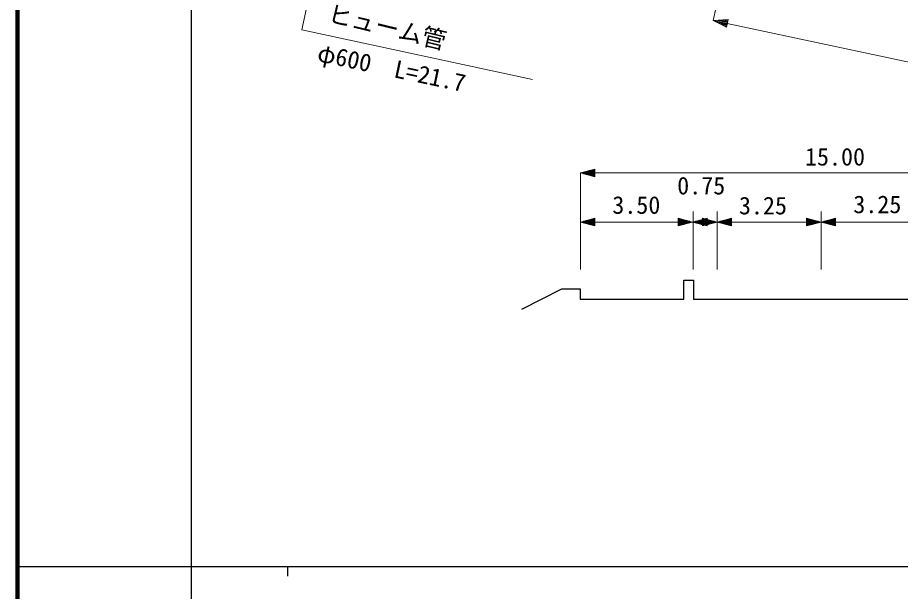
# Model space of a CAD drawing. Units: millimetres, scale not verified. Extents: x 40000 to 680000, y 20000 to 380000.
# Drawn here: x 40000 to 131637, y 202409 to 262024 of the extents above; entities that cross this region are included whole.
import ezdxf
from ezdxf.enums import TextEntityAlignment as Align

# ---------------------------------------------------------------- set-up
doc = ezdxf.new("R2010")
doc.units = ezdxf.units.MM
doc.header["$LTSCALE"] = 1000
for name, color, linetype, lineweight in [('M-BGD', 7, 'Continuous', 25), ('M-STR-HTXT', 7, 'Continuous', 13), ('M-TTL', 7, 'Continuous', 13), ('M-TTL-BAND', 7, 'Continuous', 25)]:
    doc.layers.add(name, color=color, linetype=linetype, lineweight=lineweight)
doc.styles.add('ＭＳ ゴシック', font='')
doc.styles.get('ＭＳ ゴシック').set_extended_font_data('MS Gothic')

msp = doc.modelspace()

# ---------------------------------------------------------------- linework, layer by layer
at = {"layer": 'M-BGD'}
msp.add_lwpolyline([(92335, 231736), (96482, 233846), (98394, 233846), (98394, 232782), (109158, 232782), (109158, 234762), (110162, 234762), (110162, 232767), (136860, 232767), (136860, 234864), (137822, 234864), (137822, 232784), (151516, 232784), (154455, 229846)], dxfattribs=at)
at = {"layer": 'M-STR-HTXT'}
for p, q in [((118279, 289760), (112203, 261742)), ((112203, 261742), (113754, 261823)), ((112203, 261742), (113587, 261036)), ((112203, 261742), (113670, 261429)), ((113654, 261351), (112480, 261601)), ((113687, 261508), (112514, 261758)), ((112757, 261460), (113637, 261272)), ((112824, 261774), (113704, 261587)), ((113620, 261194), (113033, 261319)), ((113721, 261665), (113134, 261790)), ((113310, 261177), (113604, 261115)), ((113444, 261806), (113737, 261744)), ((113587, 261036), (113754, 261823)), ((98430, 245891), (99930, 246293)), ((98430, 245891), (98430, 235838)), ((98430, 245891), (99930, 245489)), ((98430, 245891), (99930, 245891)), ((99930, 245972), (98730, 245972)), ((99930, 245811), (98730, 245811)), ((99030, 246052), (99930, 246052)), ((99030, 245730), (99930, 245730)), ((99930, 246132), (99330, 246132)), ((99930, 245650), (99330, 245650)), ((99630, 246213), (99930, 246213)), ((99930, 245489), (99930, 246293)), ((99930, 245891), (147019, 245891)), ((99630, 245570), (99930, 245570)), ((98430, 240779), (99930, 241181)), ((99930, 241020), (99330, 241020)), ((99630, 241100), (99930, 241100)), ((99930, 240377), (99930, 241181)), ((110068, 240779), (108568, 241181)), ((108568, 241181), (108568, 240377)), ((108868, 241100), (108568, 241100)), ((108568, 241020), (109168, 241020)), ((110068, 240779), (111568, 241181)), ((110114, 241889), (110114, 235838)), ((111568, 241020), (110968, 241020)), ((112611, 240779), (111111, 241181)), ((111111, 241181), (111111, 240377)), ((111411, 241100), (111111, 241100)), ((111111, 241020), (111711, 241020)), ((111268, 241100), (111568, 241100)), ((111568, 240377), (111568, 241181)), ((112611, 240779), (114111, 241181)), ((112631, 241889), (112631, 235838)), ((114111, 241020), (113511, 241020)), ((113811, 241100), (114111, 241100)), ((114111, 240377), (114111, 241181)), ((123410, 240779), (121910, 241181)), ((121910, 241181), (121910, 240377)), ((122210, 241100), (121910, 241100)), ((121910, 241020), (122510, 241020)), ((123410, 241889), (123410, 235838)), ((123410, 240779), (124910, 241181)), ((124910, 241020), (124310, 241020)), ((124610, 241100), (124910, 241100)), ((124910, 240377), (124910, 241181)), ((98430, 240779), (99930, 240377)), ((98430, 240779), (99930, 240779)), ((99930, 240859), (98730, 240859)), ((99930, 240698), (98730, 240698)), ((99030, 240940), (99930, 240940)), ((99030, 240618), (99930, 240618)), ((99930, 240538), (99330, 240538)), ((99630, 240457), (99930, 240457)), ((99930, 240779), (108568, 240779)), ((109468, 240940), (108568, 240940)), ((108568, 240859), (109768, 240859)), ((110068, 240779), (108568, 240377)), ((110068, 240779), (108568, 240779)), ((108568, 240698), (109768, 240698)), ((109468, 240618), (108568, 240618)), ((108568, 240538), (109168, 240538)), ((108868, 240457), (108568, 240457)), ((110068, 240779), (111568, 240377)), ((110068, 240779), (111568, 240779)), ((111568, 240859), (110368, 240859)), ((111568, 240698), (110368, 240698)), ((110668, 240940), (111568, 240940)), ((110668, 240618), (111568, 240618)), ((111568, 240538), (110968, 240538)), ((112011, 240940), (111111, 240940)), ((111111, 240859), (112311, 240859)), ((112611, 240779), (111111, 240377)), ((112611, 240779), (111111, 240779)), ((111111, 240698), (112311, 240698)), ((112011, 240618), (111111, 240618)), ((111111, 240538), (111711, 240538)), ((111411, 240457), (111111, 240457)), ((111268, 240457), (111568, 240457)), ((112611, 240779), (114111, 240377)), ((112611, 240779), (114111, 240779)), ((114111, 240859), (112911, 240859)), ((114111, 240698), (112911, 240698)), ((113211, 240940), (114111, 240940)), ((113211, 240618), (114111, 240618)), ((114111, 240538), (113511, 240538)), ((113811, 240457), (114111, 240457)), ((114111, 240779), (121910, 240779)), ((122810, 240940), (121910, 240940)), ((121910, 240859), (123110, 240859)), ((123410, 240779), (121910, 240377)), ((123410, 240779), (121910, 240779)), ((121910, 240698), (123110, 240698)), ((122810, 240618), (121910, 240618)), ((121910, 240538), (122510, 240538)), ((122210, 240457), (121910, 240457)), ((123410, 240779), (124910, 240377)), ((123410, 240779), (124910, 240779)), ((124910, 240859), (123710, 240859)), ((124910, 240698), (123710, 240698)), ((124010, 240940), (124910, 240940)), ((124010, 240618), (124910, 240618)), ((124910, 240538), (124310, 240538)), ((124610, 240457), (124910, 240457)), ((124910, 240779), (132834, 240779))]:
    msp.add_line(p, q, dxfattribs=at)
for points in [[(70885, 267235), (69487, 260744), (93461, 255598)], [(113670, 261429), (144085, 254953), (189442, 249611)]]:
    msp.add_lwpolyline(points, dxfattribs=at)
at = {"layer": 'M-TTL', "color": 2, "lineweight": 140}
msp.add_line((40000, 380000), (40000, 20000), dxfattribs=at)
at = {"layer": 'M-TTL-BAND'}
for p, q in [((58000, 370000), (58000, 20000)), ((40000, 205000), (579000, 205000)), ((68000, 205000), (68000, 204000))]:
    msp.add_line(p, q, dxfattribs=at)

# ---------------------------------------------------------------- texts
at = {"layer": 'M-STR-HTXT', "style": 'ＭＳ ゴシック'}
for s, rotation, p in [('ヒューム管', 346.408, (78022, 259628)), ('φ600\u3000L=21.7', 348.07, (78523, 255367))]:
    msp.add_text(s, height=1833, rotation=rotation, dxfattribs=at).set_placement(p, align=Align.BOTTOM_CENTER)
for s, p in [('15.00', (124853, 246105)), ('0.75', (110963, 243103)), ('3.50', (104228, 241092)), ('3.25', (117374, 241029)), ('3.25', (129248, 241156))]:
    msp.add_text(s, height=1833, dxfattribs=at).set_placement(p, align=Align.BOTTOM_CENTER)

doc.saveas('drawing.dxf')
